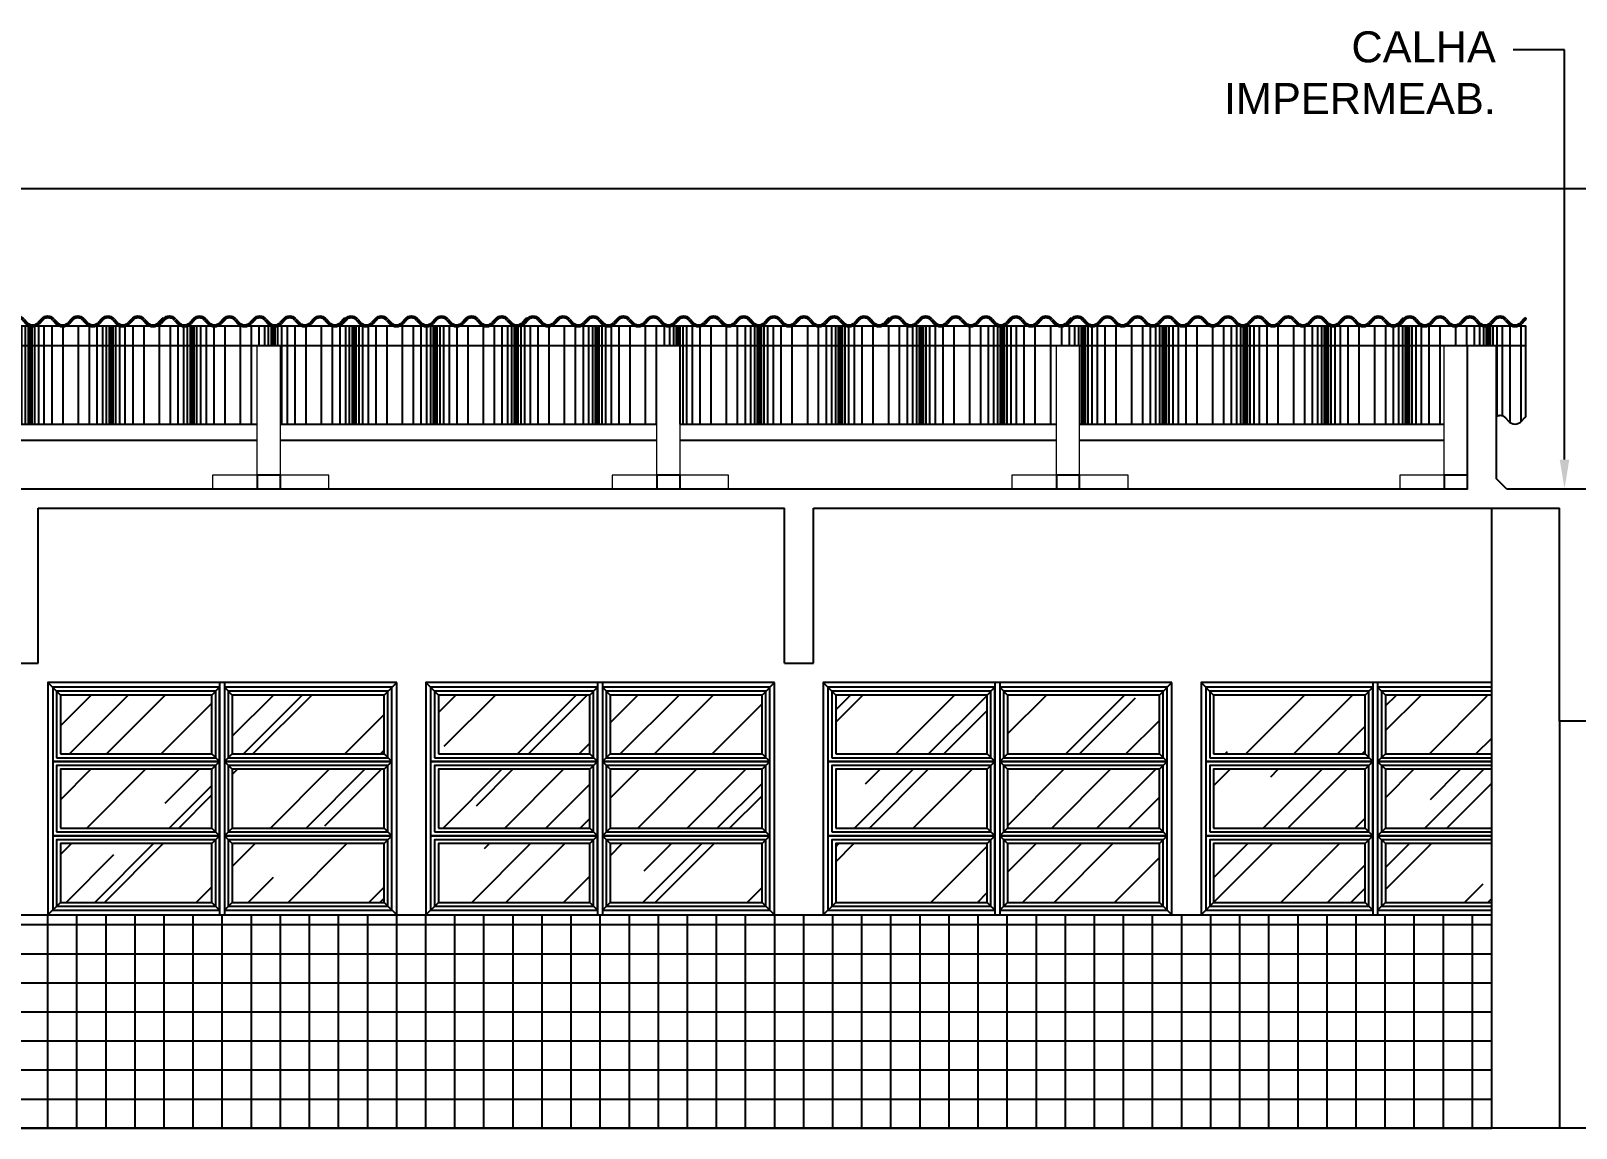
# Model space of a CAD drawing. Header units: metres. Extents: x 2440 to 5689, y 77 to 398.
# Drawn here: x 3429.53 to 3437.5, y 220.94 to 226.6 of the extents above; entities that cross this region are included whole.
import ezdxf
from ezdxf import colors
from ezdxf.entities.mleader import LeaderData, LeaderLine
from ezdxf.math import Vec2, Vec3

# ---------------------------------------------------------------- set-up
doc = ezdxf.new("R2010")
doc.units = ezdxf.units.M
doc.header["$LTSCALE"] = 7
doc.header["$MEASUREMENT"] = 0
doc.layers.add('ESQUADRIAS', color=3, linetype='Continuous', lineweight=35)
doc.layers.add('piso', color=1, linetype='Continuous', lineweight=13)
for name, color, linetype in [('HACHURA', 251, 'Continuous'), ('HACHURA PISOS', 250, 'Continuous'), ('PENA 0.1', 1, 'Continuous'), ('PENA 0.15', 7, 'Continuous'), ('PENA 01', 1, 'Continuous'), ('PENA 02', 2, 'Continuous'), ('PENA 06', 6, 'Continuous'), ('TXT ESPECIFICAÇÕES', 7, 'Continuous')]:
    doc.layers.add(name, color=color, linetype=linetype)
doc.styles.get("Standard").update_dxf_attribs({"font": 'arial.ttf'})

# ---------------------------------------------------------------- blocks, each defined once
blk = doc.blocks.new('SDFSDF')
at = {"layer": 'HACHURA'}
h = blk.add_hatch(dxfattribs=at)
h.set_pattern_fill('AR-RROOF', color=256, scale=0.5, angle=45, style=0)
h.set_pattern_definition([(45, (-1.735000000000582, 0.06499999999999773), (0.4242640687119287, 1.131370849898476), [7.5, -1, 2.5, -0.5]), (45, (-1.441550685808165, 0.7120027047856887), (-0.8237794000823279, 0.1166726188957805), [1.5, -0.165, 3, -0.375]), (45, (-1.858743686708228, 0.5422970773009173), (1.60159685938753, 2.075358402782517), [4, -0.7, 2, -0.5])])
h.paths.add_polyline_path([(-0.9537500000005821, 1.135000000000019), (-1.735000000000582, 1.135000000000019), (-1.735000000000127, 0.8316667000001132), (-0.9537500000001273, 0.8316667000001132)])
h.paths.add_polyline_path([(-0.9537500000001273, 0.7516667000001291), (-1.735000000000127, 0.7516667000001291), (-1.735000000000582, 0.4483333300001107), (-0.9537500000005821, 0.4483333300001107)])
h.paths.add_polyline_path([(-0.9537500000005821, 0.368333330000098), (-1.735000000000582, 0.3683333300000982), (-1.735000000000582, 0.06500000000011141), (-0.9537500000005821, 0.06500000000011141)])
h.paths.add_polyline_path([(-0.06500000000050932, 0.3683333299999845), (-0.8487500000010186, 0.3683333300000982), (-0.8487500000010186, 0.06500000000011141), (-0.0650000000005091, 0.06499999999999773)])
h.paths.add_polyline_path([(-0.06500000000005435, 0.7516667000000155), (-0.8487500000005639, 0.7516667000001291), (-0.8487500000010186, 0.4483333300001107), (-0.06500000000050954, 0.448333329999997)])
h.paths.add_polyline_path([(-0.0650000000005091, 1.134999999999906), (-0.8487500000010186, 1.135000000000019), (-0.8487500000005639, 0.8316667000001132), (-0.06500000000005457, 0.8316666999999995)])
at = {"layer": 'PENA 01'}
for p, q in [((-0.9137500000008003, 1.200000000000017), (-0.9137500000008003, 1.13686837721616e-13)), ((-0.8887500000008004, 1.200000000000017), (-0.8887500000008004, 1.13686837721616e-13)), ((-1.774999999999636, 1.175000000000011), (-1.774999999999636, 0.02500000000011937)), ((-0.8887500000000728, 1.175000000000011), (-0.8887500000000728, 0.02500000000011937))]:
    blk.add_line(p, q, dxfattribs=at)
for points in [[(0, 1.199999999999903), (-1.800000000000182, 1.200000000000017), (-1.800000000000182, 1.13686837721616e-13), (0, 0)], [(-1.774999999999181, 0.7916667000001212), (-0.9137499999992542, 0.7916667000001212), (-0.913749999999709, 1.175000000000011), (-1.774999999999636, 1.175000000000011)], [(-1.754999999999654, 0.8116667000001314), (-0.9337499999996908, 0.8116667000001314), (-0.9337500000001455, 1.155000000000001), (-1.755000000000109, 1.155000000000001)], [(-1.735000000000127, 0.8316667000001132), (-0.9537500000001273, 0.8316667000001132), (-0.9537500000005821, 1.135000000000019), (-1.735000000000582, 1.135000000000019)], [(-0.888749999999618, 0.7916667000001212), (-0.02499999999918145, 0.7916667000000075), (-0.0249999999996362, 1.174999999999898), (-0.8887500000000728, 1.175000000000011)], [(-0.868750000000091, 0.8116667000001314), (-0.04499999999961801, 0.8116667000000177), (-0.04500000000007276, 1.154999999999887), (-0.8687500000005457, 1.155000000000001)], [(-0.8487500000005639, 0.8316667000001132), (-0.06500000000005457, 0.8316666999999995), (-0.06500000000050932, 1.134999999999906), (-0.8487500000010186, 1.135000000000019)], [(-1.774999999999636, 0.4083333300001186), (-0.913749999999709, 0.4083333300001186), (-0.9137499999992542, 0.7916667000001212), (-1.774999999999181, 0.7916667000001212)], [(-1.755000000000109, 0.4283333300001004), (-0.9337500000001455, 0.4283333300001004), (-0.9337499999996908, 0.7716667000001394), (-1.754999999999654, 0.7716667000001394)], [(-1.735000000000582, 0.4483333300001107), (-0.9537500000005821, 0.4483333300001107), (-0.9537500000001273, 0.7516667000001291), (-1.735000000000127, 0.7516667000001291)], [(-0.8887500000000728, 0.4083333300001186), (-0.0249999999996362, 0.4083333300000049), (-0.02499999999918145, 0.7916667000000075), (-0.888749999999618, 0.7916667000001212)], [(-0.8687500000005457, 0.4283333300001004), (-0.04500000000007276, 0.4283333299999867), (-0.04499999999961801, 0.7716667000000257), (-0.868750000000091, 0.7716667000001394)], [(-0.8487500000010186, 0.4483333300001107), (-0.06500000000050932, 0.448333329999997), (-0.06500000000005457, 0.7516667000000155), (-0.8487500000005639, 0.7516667000001291)], [(-1.774999999999636, 0.02500000000011937), (-0.913749999999709, 0.02500000000011937), (-0.913749999999709, 0.4083333300001186), (-1.774999999999636, 0.4083333300001186)], [(-0.8887500000000728, 0.02500000000011937), (-0.0249999999996362, 0.02500000000000568), (-0.0249999999996362, 0.4083333300000049), (-0.8887500000000728, 0.4083333300001186)], [(-1.755000000000109, 0.04500000000010118), (-0.9337500000001455, 0.04500000000010118), (-0.9337500000001455, 0.3883333300001084), (-1.755000000000109, 0.3883333300001084)], [(-1.735000000000582, 0.06500000000011141), (-0.9537500000005821, 0.06500000000011141), (-0.9537500000005821, 0.3683333300000982), (-1.735000000000582, 0.3683333300000982)], [(-0.8687500000005457, 0.04500000000010118), (-0.04500000000007276, 0.04499999999998749), (-0.04500000000007276, 0.3883333299999947), (-0.8687500000005457, 0.3883333300001084)], [(-0.8487500000010186, 0.06500000000011141), (-0.06500000000050932, 0.06499999999999773), (-0.06500000000050932, 0.3683333299999845), (-0.8487500000010186, 0.3683333300000982)]]:
    blk.add_lwpolyline(points, close=True, dxfattribs=at)
for points in [[(-1.800000000000182, 1.200000000000102), (-1.735000000000582, 1.135000000000019)], [(-0.06500000000050932, 1.134999999999906), (0, 1.199999999999989)], [(-0.913749999999709, 1.175000000000011), (-1.774999999999636, 1.175000000000011), (-1.774999999999636, 0.02500000000011937), (-0.913749999999709, 0.02500000000011937)], [(-1.774999999999636, 0.02500000000011937), (-0.913749999999709, 0.02500000000011937), (-0.913749999999709, 1.175000000000011), (-1.774999999999636, 1.175000000000011)], [(-0.9537500000005821, 1.135000000000019), (-0.913749999999709, 1.175000000000011)], [(-0.8887500000000728, 0.02500000000011937), (-0.0249999999996362, 0.02500000000000568), (-0.0249999999996362, 1.174999999999898), (-0.8887500000000728, 1.175000000000011)], [(-0.8887500000000728, 1.175000000000011), (-0.8487500000010186, 1.135000000000019)], [(-0.9537500000001273, 0.8316667000001132), (-0.9137499999992542, 0.7916667000001212)], [(-0.8487500000005639, 0.8316667000001132), (-0.888749999999618, 0.7916667000001212)], [(-0.06500000000005457, 0.8316666999999995), (-0.02499999999918145, 0.7916667000000075)], [(-0.9537500000001273, 0.7516667000001291), (-0.9137499999992542, 0.7916667000001212)], [(-0.888749999999618, 0.7916667000001212), (-0.8487500000005639, 0.7516667000001291)], [(-0.06500000000005457, 0.7516667000000155), (-0.02499999999918145, 0.7916667000000075)], [(-0.9537500000005821, 0.4483333300001107), (-0.913749999999709, 0.4083333300001186)], [(-0.9537500000005821, 0.3683333300000982), (-0.913749999999709, 0.4083333300001186)], [(-0.8487500000010186, 0.4483333300001107), (-0.8887500000000728, 0.4083333300001186)], [(-0.8887500000000728, 0.4083333300001186), (-0.8487500000010186, 0.3683333300000982)], [(-0.06500000000050932, 0.448333329999997), (-0.0249999999996362, 0.4083333300000049)], [(-0.06500000000050932, 0.3683333299999845), (-0.0249999999996362, 0.4083333300000049)], [(-1.735000000000582, 0.06500000000011141), (-1.800000000000182, 0)], [(-0.9537500000005821, 0.06500000000011141), (-0.913749999999709, 0.02500000000011937)], [(-0.8487500000010186, 0.06500000000011141), (-0.8887500000000728, 0.02500000000011937)], [(-0.06500000000050932, 0.06499999999999773), (0, -8.526512829121202e-14)]]:
    blk.add_lwpolyline(points, dxfattribs=at)
blk = doc.blocks.new('F312X00')
for p, q in [((-38.18999149268957, 9.746746230034486), (-40.02998680565232, 7.735051111915115)), ((-37.74725435456093, 9.341797064679568), (-39.58724966752363, 7.330101946560212)), ((-31.25377632867376, 9.341797064679573), (-29.41378101571103, 7.330101946560212)), ((-30.81103919054509, 9.74674623003449), (-28.97104387758235, 7.735051111915115)), ((-20.48999149268958, 9.74674623003449), (-22.32998680565232, 7.735051111915115)), ((-20.04725435456091, 9.341797064679573), (-21.88724966752365, 7.330101946560212)), ((-13.55377632867374, 9.341797064679573), (-11.713781015711, 7.330101946560212)), ((-13.11103919054507, 9.74674623003449), (-11.27104387758234, 7.735051111915115)), ((-2.78999149268957, 9.74674623003449), (-4.629986805652308, 7.735051111915115)), ((-2.347254354560902, 9.341797064679573), (-4.187249667523647, 7.330101946560212)), ((4.146223671326253, 9.341797064679573), (5.986218984288998, 7.330101946560212)), ((4.588960809454932, 9.74674623003449), (6.42895612241767, 7.735051111915115)), ((14.91000850731044, 9.74674623003449), (13.0700131943477, 7.735051111915115)), ((15.3527456454391, 9.341797064679573), (13.51275033247637, 7.330101946560212)), ((21.84622367132626, 9.341797064679573), (23.686218984289, 7.330101946560212)), ((22.28896080945493, 9.74674623003449), (24.12895612241767, 7.735051111915115)), ((32.61000850731045, 9.74674623003449), (30.77001319434771, 7.735051111915115)), ((33.05274564543912, 9.341797064679573), (31.21275033247638, 7.330101946560212)), ((39.54622367132629, 9.341797064679573), (41.38621898428902, 7.330101946560212)), ((39.98896080945497, 9.74674623003449), (41.8289561224177, 7.735051111915115)), ((50.31000850731046, 9.74674623003449), (48.47001319434772, 7.735051111915115)), ((50.75274564543914, 9.341797064679573), (48.91275033247641, 7.330101946560212)), ((57.24622367132633, 9.341797064679573), (59.08621898428903, 7.330101946560212)), ((57.68896080945498, 9.74674623003449), (59.52895612241772, 7.735051111915115)), ((68.0100085073105, 9.74674623003449), (66.17001319434773, 7.735051111915115)), ((68.45274564543915, 9.341797064679573), (66.61275033247642, 7.330101946560212)), ((69.14948465838273, 9.957905480926321), (68.80175738565545, 10.44686943031487)), ((-40.46051534161732, 6.570039440012107), (-40.80051534161732, 7.064407723784439))]:
    blk.add_line(p, q)
for centre, radius, start, end in [((-34.50051534161733, 6.372169852076924), 5, 89.99999999999987, 137.5524287864349), ((-34.50051534161733, 6.372169852076924), 4.399999999999999, 89.99999999999984, 137.5524287864349), ((-34.50051534161733, 6.372169852076924), 5, 42.44757121356505, 90.0000000000001), ((-34.50051534161733, 6.372169852076924), 4.399999999999999, 42.44757121356507, 90.00000000000017), ((-16.80051534161734, 6.372169852076924), 5, 89.99999999999987, 137.5524287864349), ((-16.80051534161734, 6.372169852076924), 4.399999999999999, 89.99999999999984, 137.5524287864349), ((-16.80051534161731, 6.372169852076924), 5, 42.44757121356505, 90.0000000000001), ((-16.80051534161731, 6.372169852076924), 4.399999999999999, 42.44757121356507, 90.00000000000017), ((0.8994846583826648, 6.372169852076924), 5, 89.99999999999987, 137.5524287864349), ((0.8994846583826648, 6.372169852076924), 4.399999999999999, 89.99999999999984, 137.5524287864349), ((0.899484658382687, 6.372169852076924), 5, 42.44757121356505, 90.0000000000001), ((0.899484658382687, 6.372169852076924), 4.399999999999999, 42.44757121356507, 90.00000000000017), ((18.59948465838267, 6.372169852076924), 5, 89.99999999999987, 137.5524287864349), ((18.59948465838267, 6.372169852076924), 4.399999999999999, 89.99999999999984, 137.5524287864349), ((18.59948465838268, 6.372169852076924), 5, 42.44757121356505, 90.0000000000001), ((18.59948465838268, 6.372169852076924), 4.399999999999999, 42.44757121356507, 90.00000000000017), ((36.2994846583827, 6.372169852076924), 5, 89.99999999999987, 137.5524287864349), ((36.2994846583827, 6.372169852076924), 4.399999999999999, 89.99999999999984, 137.5524287864349), ((36.29948465838272, 6.372169852076924), 5, 42.44757121356505, 90.0000000000001), ((36.29948465838272, 6.372169852076924), 4.399999999999999, 42.44757121356507, 90.00000000000017), ((53.99948465838271, 6.372169852076924), 5, 89.99999999999987, 137.5524287864349), ((53.99948465838271, 6.372169852076924), 4.399999999999999, 89.99999999999984, 137.5524287864349), ((53.99948465838274, 6.372169852076924), 5, 42.44757121356505, 90.0000000000001), ((53.99948465838274, 6.372169852076924), 4.399999999999999, 42.44757121356507, 90.00000000000017), ((71.69948465838273, 6.372169852076924), 5, 125.4185786818316, 137.5524287864349), ((71.69948465838273, 6.372169852076924), 4.399999999999999, 125.4185786818316, 137.5524287864349), ((-43.35051534161732, 10.77216985207692), 4.5, 304.5181078410614, 317.552428786435), ((-43.35051534161732, 10.77216985207692), 5.1, 304.5181078410614, 317.552428786435), ((-25.65051534161734, 10.77216985207692), 5.1, 222.4475712135651, 270), ((-25.65051534161734, 10.77216985207692), 4.5, 222.447571213565, 270), ((-25.65051534161734, 10.77216985207692), 4.5, 270, 317.552428786435), ((-25.65051534161734, 10.77216985207692), 5.1, 270, 317.5524287864349), ((-7.95051534161732, 10.77216985207692), 5.1, 222.4475712135651, 270), ((-7.95051534161732, 10.77216985207692), 4.5, 222.447571213565, 270), ((-7.95051534161732, 10.77216985207692), 4.5, 270, 317.552428786435), ((-7.95051534161732, 10.77216985207692), 5.1, 270, 317.5524287864349), ((9.749484658382688, 10.77216985207692), 5.1, 222.4475712135651, 270), ((9.749484658382688, 10.77216985207692), 4.5, 222.447571213565, 270), ((9.749484658382688, 10.77216985207692), 4.5, 270, 317.552428786435), ((9.749484658382688, 10.77216985207692), 5.1, 270, 317.5524287864349), ((27.44948465838269, 10.77216985207692), 5.1, 222.4475712135651, 270), ((27.44948465838269, 10.77216985207692), 4.5, 222.447571213565, 270), ((27.44948465838269, 10.77216985207692), 4.5, 270, 317.552428786435), ((27.44948465838269, 10.77216985207692), 5.1, 270, 317.5524287864349), ((45.14948465838272, 10.77216985207692), 5.1, 222.4475712135651, 270), ((45.14948465838272, 10.77216985207692), 4.5, 222.447571213565, 270), ((45.14948465838272, 10.77216985207692), 4.5, 270, 317.552428786435), ((45.14948465838272, 10.77216985207692), 5.1, 270, 317.5524287864349), ((62.84948465838275, 10.77216985207692), 5.1, 222.4475712135651, 270), ((62.84948465838275, 10.77216985207692), 4.5, 222.447571213565, 270), ((62.84948465838275, 10.77216985207692), 4.5, 270, 317.552428786435), ((62.84948465838275, 10.77216985207692), 5.1, 270, 317.5524287864349)]:
    blk.add_arc(centre, radius, start, end)

msp = doc.modelspace()

# ---------------------------------------------------------------- hatches: boundary and pattern name
at = {"layer": 'HACHURA'}
h = msp.add_hatch(dxfattribs=at)
h.set_pattern_fill('AR-RROOF', color=256, scale=0.5, angle=45, style=0)
h.set_pattern_definition([(45, (3435.632084131241, 222.1017909407445), (0.4242640687119287, 1.131370849898476), [7.5, -1, 2.5, -0.5]), (45, (3435.925533445433, 222.7487936455302), (-0.8237794000823279, 0.1166726188957805), [1.5, -0.165, 3, -0.375]), (45, (3435.508340444533, 222.5790880180454), (1.60159685938753, 2.075358402782517), [4, -0.7, 2, -0.5])])
h.paths.add_polyline_path([(3436.413334131241, 223.1717909407446), (3435.632084131241, 223.1717909407446), (3435.632084131241, 222.8684576407445), (3436.413334131241, 222.8684576407445)])
h.paths.add_polyline_path([(3436.413334131241, 222.7884576407445), (3435.632084131241, 222.7884576407445), (3435.632084131241, 222.4851242707444), (3436.413334131241, 222.4851242707444)])
h.paths.add_polyline_path([(3436.413334131241, 222.4051242707444), (3435.632084131241, 222.4051242707444), (3435.632084131241, 222.1017909407446), (3436.413334131241, 222.1017909407446)])
h.paths.add_polyline_path([(3437.067084131241, 222.4051242707443), (3436.518334131241, 222.4051242707444), (3436.51833413124, 222.1017909407446), (3437.067084131241, 222.1017909407445)])
h.paths.add_polyline_path([(3437.067084131241, 222.7884576407444), (3436.51833413124, 222.7884576407445), (3436.518334131241, 222.4851242707444), (3437.067084131241, 222.4851242707443)])
h.paths.add_polyline_path([(3437.067084131241, 223.1717909407445), (3436.51833413124, 223.1717909407446), (3436.51833413124, 222.8684576407445), (3437.067084131241, 222.8684576407444)])
h = msp.add_hatch(dxfattribs=at)
h.set_pattern_fill('_USER,_O', color=256, scale=0.15, double=1, pattern_type=0)
h.set_pattern_definition([(0, (3405.617349115034, 220.9367909407446), (0, 0.15), []), (90, (3405.617349115034, 220.9367909407446), (-0.15, 9.184850993605149e-18), [])])
h.paths.add_polyline_path([(3437.067084131241, 222.0367909407445), (3405.617349115034, 222.0367909407445), (3405.617349115034, 220.9367909407446), (3421.592349115034, 220.9367909407446), (3421.592349115034, 221.1586875182126, -0.4142135623730963), (3421.498075001729, 221.2529616315176, -1), (3421.686623228339, 221.2529616315176, -0.4142135623730936), (3421.592349115034, 221.1586875182126), (3421.592349115034, 220.9367909407446), (3437.067084131241, 220.9367909407446)])
h.paths.add_polyline_path([(3421.712387607296, 221.2545971561451), (3422.36373481057, 221.2545971561451), (3422.36373481057, 221.4461899255857), (3421.712387607296, 221.4461899255857)], flags=24)
h.paths.add_polyline_path([(3421.061123134785, 221.4081859168573), (3422.807371429465, 221.4081859168573), (3422.807371429465, 221.8203277995313), (3421.061123134785, 221.8203277995313)], flags=24)
at = {"layer": 'HACHURA PISOS', "ltscale": 1.5}
h = msp.add_hatch(dxfattribs=at)
h.set_pattern_fill('HACH23,_O', color=256, scale=0.01, pattern_type=2)
h.set_pattern_definition([(90, (7373.78427415632, 358.3222602432384), (-0.418, 2.559511810217968e-17), []), (90, (7373.798374156319, 358.3222602432384), (-0.418, 2.559511810217968e-17), []), (90, (7373.81837415632, 358.3222602432384), (-0.418, 2.559511810217968e-17), []), (90, (7373.84667415632, 358.3222602432384), (-0.418, 2.559511810217968e-17), []), (90, (7373.88667415632, 358.3222602432384), (-0.418, 2.559511810217968e-17), []), (90, (7373.94327415632, 358.3222602432384), (-0.418, 2.559511810217968e-17), []), (90, (7374.02327415632, 358.3222602432384), (-0.418, 2.559511810217968e-17), []), (90, (7374.079874156319, 358.3222602432384), (-0.418, 2.559511810217968e-17), []), (90, (7374.119874156319, 358.3222602432384), (-0.418, 2.559511810217968e-17), []), (90, (7374.148174156319, 358.3222602432384), (-0.418, 2.559511810217968e-17), []), (90, (7374.16817415632, 358.3222602432384), (-0.418, 2.559511810217968e-17), []), (90, (7374.18227415632, 358.3222602432384), (-0.418, 2.559511810217968e-17), []), (90, (7374.192274156319, 358.3222602432384), (-0.418, 2.559511810217968e-17), [])])
h.paths.add_polyline_path([(3437.187085957138, 224.5706256030417, -0.2105162756803919), (3437.154074854734, 224.5851688670285), (3437.137934544971, 224.6028153154327, 0.2105162756805674), (3437.109454378191, 224.6153624451469, 0.1152930574761915), (3437.092349115033, 224.611365073957), (3437.092349115033, 224.9749776832192), (3405.717349115034, 224.9749776832192), (3405.717349115034, 225.0749776832192), (3437.242349115033, 225.0749776832192), (3437.242349115033, 224.9749776832192), (3437.242349115033, 224.6082197752247, 0.1308259542797076), (3437.227144967166, 224.595446101178, -0.2846903972616887)])
h.paths.add_polyline_path([(3430.697349115033, 224.5706256030417), (3430.697349115033, 224.9749776832192), (3428.755682448366, 224.9749776832192), (3428.755682448366, 224.5706256030417)], flags=17)
h.paths.add_polyline_path([(3430.817349115033, 224.9749776832192), (3430.817349115033, 224.5706256030417), (3432.7590157817, 224.5706256030416), (3432.7590157817, 224.9749776832192)], flags=17)
h.paths.add_polyline_path([(3432.8790157817, 224.9749776832192), (3432.8790157817, 224.5706256030416), (3434.820682448366, 224.5706256030417), (3434.820682448366, 224.9749776832192)], flags=17)
h.paths.add_polyline_path([(3434.940682448366, 224.9749776832192), (3434.940682448366, 224.5706256030417), (3436.822349115033, 224.5706256030417), (3436.822349115033, 224.9749776832192)], flags=17)
h.paths.add_polyline_path([(3416.385682448367, 224.9749776832192), (3416.385682448367, 224.5706256030417), (3418.327349115033, 224.5706256030416), (3418.327349115033, 224.9749776832192)], flags=17)
h.paths.add_polyline_path([(3420.3890157817, 224.5706256030416), (3420.3890157817, 224.9749776832192), (3418.447349115033, 224.9749776832192), (3418.447349115033, 224.5706256030416)], flags=17)
h.paths.add_polyline_path([(3422.450682448367, 224.5706256030416), (3422.450682448367, 224.9749776832192), (3420.5090157817, 224.9749776832192), (3420.5090157817, 224.5706256030416)], flags=17)
h.paths.add_polyline_path([(3424.512349115033, 224.5706256030416), (3424.512349115033, 224.9749776832192), (3422.570682448367, 224.9749776832192), (3422.570682448367, 224.5706256030416)], flags=17)
h.paths.add_polyline_path([(3426.5740157817, 224.5706256030416), (3426.5740157817, 224.9749776832192), (3424.632349115033, 224.9749776832192), (3424.632349115033, 224.5706256030416)], flags=17)
h.paths.add_polyline_path([(3426.6940157817, 224.5706256030416), (3428.635682448366, 224.5706256030417), (3428.635682448366, 224.9749776832192), (3426.6940157817, 224.9749776832192)], flags=17)
h.paths.add_polyline_path([(3405.717349115034, 224.608219775224, -0.05299343260781721), (3405.72346086076, 224.6028153154335), (3405.739601170525, 224.5851688670276, 0.2105162756730536), (3405.772612272928, 224.5706256030417, 0.2980239174215494), (3405.815683137341, 224.5939486820489, -0.2846903972605655), (3405.850243851875, 224.6153624451469, -0.1152930574844109), (3405.867349115034, 224.6113650739564), (3405.867349115034, 224.9749776832192), (3405.717349115034, 224.9749776832192)])
h.paths.add_polyline_path([(3408.019015781701, 224.5706256030417), (3408.019015781701, 224.9749776832192), (3406.137349115034, 224.9749776832192), (3406.137349115034, 224.5706256030417)], flags=17)
h.paths.add_polyline_path([(3410.080682448367, 224.5706256030417), (3410.080682448367, 224.9749776832192), (3408.1390157817, 224.9749776832192), (3408.1390157817, 224.5706256030417)], flags=17)
h.paths.add_polyline_path([(3412.142349115034, 224.5706256030416), (3412.142349115034, 224.9749776832192), (3410.200682448367, 224.9749776832192), (3410.200682448367, 224.5706256030417)], flags=17)
h.paths.add_polyline_path([(3414.2040157817, 224.5706256030417), (3414.2040157817, 224.9749776832192), (3412.262349115034, 224.9749776832192), (3412.262349115034, 224.5706256030416)], flags=17)
h.paths.add_polyline_path([(3416.265682448367, 224.5706256030417), (3416.265682448367, 224.9749776832192), (3414.3240157817, 224.9749776832192), (3414.3240157817, 224.5706256030417)], flags=17)

# ---------------------------------------------------------------- linework, layer by layer
at = {"layer": 'ESQUADRIAS'}
for p, q in [((3436.591708969971, 225.082853732236), (3436.58872651383, 225.0871902961288)), ((3436.611625845839, 225.1107195812713), (3436.595485536076, 225.0930731328668)), ((3436.615509504945, 225.1071673956103), (3436.599369195182, 225.0895209472058)), ((3436.672469838505, 225.1071673956103), (3436.688610148268, 225.0895209472058)), ((3436.676353497612, 225.1107195812713), (3436.692493807374, 225.0930731328668)), ((3436.766889003733, 225.1107195812713), (3436.75074869397, 225.0930731328668)), ((3436.77077266284, 225.1071673956103), (3436.754632353077, 225.0895209472058)), ((3436.8277329964, 225.1071673956103), (3436.843873306163, 225.0895209472058)), ((3436.831616655506, 225.1107195812713), (3436.847756965269, 225.0930731328668)), ((3436.922152161628, 225.1107195812713), (3436.906011851865, 225.0930731328668)), ((3436.926035820734, 225.1071673956103), (3436.909895510972, 225.0895209472058)), ((3436.982996154295, 225.1071673956103), (3436.999136464057, 225.0895209472058)), ((3436.986879813401, 225.1107195812713), (3437.003020123164, 225.0930731328668)), ((3437.077415319523, 225.1107195812713), (3437.06127500976, 225.0930731328668)), ((3437.081298978629, 225.1071673956103), (3437.065158668866, 225.0895209472058)), ((3437.138259312189, 225.1071673956103), (3437.154399621952, 225.0895209472058)), ((3437.142142971296, 225.1107195812713), (3437.158283281059, 225.0930731328668)), ((3437.232678477417, 225.1107195812713), (3437.216538167655, 225.0930731328668)), ((3437.236562136524, 225.1071673956103), (3437.220421826761, 225.0895209472058)), ((3437.242349115033, 225.1123383534608), (3437.242349115033, 225.1186505270496))]:
    msp.add_line(p, q, dxfattribs=at)
for centre, radius, start, end in [((3436.566358092778, 225.1197145253243), 0.03947368421051505, 304.518107840663, 317.5524287870765), ((3436.566358092778, 225.1197145253243), 0.04473684210525038, 304.518107840663, 317.5524287870765), ((3436.643989671725, 225.0811180340962), 0.0438596491227945, 90, 137.5524287870765), ((3436.643989671725, 225.0811180340962), 0.03859649122805914, 90, 137.5524287870765), ((3436.643989671725, 225.0811180340962), 0.0438596491227945, 42.44757121292355, 90), ((3436.643989671725, 225.0811180340962), 0.03859649122805914, 42.44757121292355, 90), ((3436.721621250672, 225.1197145253243), 0.04473684210525038, 222.4475712129235, 270), ((3436.721621250672, 225.1197145253243), 0.03947368421051505, 222.4475712129235, 270), ((3436.721621250672, 225.1197145253243), 0.03947368421051505, 270, 317.5524287870765), ((3436.721621250672, 225.1197145253243), 0.04473684210525038, 270, 317.5524287870765), ((3436.79925282962, 225.0811180340962), 0.0438596491227945, 90, 137.5524287870765), ((3436.79925282962, 225.0811180340962), 0.03859649122805914, 90, 137.5524287870765), ((3436.79925282962, 225.0811180340962), 0.0438596491227945, 42.44757121292355, 90), ((3436.79925282962, 225.0811180340962), 0.03859649122805914, 42.44757121292355, 90), ((3436.876884408567, 225.1197145253243), 0.04473684210525038, 222.4475712129235, 270), ((3436.876884408567, 225.1197145253243), 0.03947368421051505, 222.4475712129235, 270), ((3436.876884408567, 225.1197145253243), 0.03947368421051505, 270, 317.5524287870765), ((3436.876884408567, 225.1197145253243), 0.04473684210525038, 270, 317.5524287870765), ((3436.954515987515, 225.0811180340962), 0.0438596491227945, 90, 137.5524287870765), ((3436.954515987515, 225.0811180340962), 0.03859649122805914, 90, 137.5524287870765), ((3436.954515987515, 225.0811180340962), 0.0438596491227945, 42.44757121292355, 90), ((3436.954515987515, 225.0811180340962), 0.03859649122805914, 42.44757121292355, 90), ((3437.032147566462, 225.1197145253243), 0.04473684210525038, 222.4475712129235, 270), ((3437.032147566462, 225.1197145253243), 0.03947368421051505, 222.4475712129235, 270), ((3437.032147566462, 225.1197145253243), 0.03947368421051505, 270, 317.5524287870765), ((3437.032147566462, 225.1197145253243), 0.04473684210525038, 270, 317.5524287870765), ((3437.109779145409, 225.0811180340962), 0.0438596491227945, 90, 137.5524287870765), ((3437.109779145409, 225.0811180340962), 0.03859649122805914, 90, 137.5524287870765), ((3437.109779145409, 225.0811180340962), 0.0438596491227945, 42.44757121292355, 90), ((3437.109779145409, 225.0811180340962), 0.03859649122805914, 42.44757121292355, 90), ((3437.187410724357, 225.1197145253243), 0.04473684210525038, 222.4475712129235, 270), ((3437.187410724357, 225.1197145253243), 0.03947368421051505, 222.4475712129235, 270), ((3437.187410724357, 225.1197145253243), 0.03947368421051505, 270, 317.5524287870765), ((3437.187410724357, 225.1197145253243), 0.04473684210525038, 270, 317.5524287870765), ((3437.265042303304, 225.0811180340962), 0.0438596491227945, 121.1583238637389, 137.5524287870765), ((3437.265042303304, 225.0811180340962), 0.03859649122805914, 126.0123682152546, 137.5524287870765)]:
    msp.add_arc(centre, radius, start, end, dxfattribs=at)
at = {"layer": 'HACHURA'}
msp.add_line((3407.417349115034, 222.0367909407444), (3435.567084131241, 222.0367909407444), dxfattribs=at)
at = {"layer": 'PENA 0.1', "ltscale": 1.5}
for p, q in [((3405.067349115034, 225.7867909407445), (3454.067349115031, 225.7867909407445)), ((3437.242349115033, 224.6082197752248), (3437.242349115033, 224.9749776832192)), ((3428.755682448367, 224.5706256030417), (3430.697349115033, 224.5706256030417)), ((3430.817349115033, 224.5706256030417), (3432.7590157817, 224.5706256030416)), ((3432.8790157817, 224.5706256030416), (3434.820682448366, 224.5706256030417)), ((3434.940682448367, 224.5706256030417), (3436.822349115033, 224.5706256030417)), ((3428.755682448367, 224.4868256030417), (3430.697349115033, 224.4868256030416)), ((3430.817349115033, 224.4868256030416), (3432.7590157817, 224.4868256030416)), ((3432.8790157817, 224.4868256030416), (3434.820682448366, 224.4868256030416)), ((3434.940682448367, 224.4868256030416), (3436.822349115033, 224.4868256030416))]:
    msp.add_line(p, q, dxfattribs=at)
at = {"layer": 'PENA 0.15'}
msp.add_line((3437.067084131241, 220.9367909407446), (3437.067084131241, 224.1367909407446), dxfattribs=at)
at = {"layer": 'PENA 01'}
for p, q in [((3436.4533341312413, 223.2367909407446), (3436.4533341312413, 222.0367909407446)), ((3436.478334131241, 223.2367909407446), (3436.478334131241, 222.0367909407446)), ((3435.592084131242, 223.2117909407446), (3435.592084131242, 222.0617909407446)), ((3436.478334131241, 223.2117909407446), (3436.478334131241, 222.0617909407446))]:
    msp.add_line(p, q, dxfattribs=at)
at = {"layer": 'PENA 01', "ltscale": 1.5}
msp.add_lwpolyline([(3437.092349115032, 224.6113650739563, -0.11529305748618), (3437.109454378191, 224.6153624451469, -0.2105162756760812), (3437.137934544971, 224.6028153154332), (3437.154074854734, 224.5851688670281, 0.2105162756775659), (3437.187085957138, 224.5706256030417, 0.2105162756798695), (3437.220097059542, 224.5851688670284), (3437.236237369306, 224.6028153154331, -0.05299343261844918), (3437.242349115033, 224.6082197752247)], format="xyb", dxfattribs=at)
at = {"layer": 'PENA 01'}
for points in [[(3437.067084131241, 223.2367909407445), (3435.567084131241, 223.2367909407446), (3435.567084131241, 222.0367909407446), (3437.067084131241, 222.0367909407445)], [(3435.567084131241, 223.2367909407447), (3435.632084131241, 223.1717909407446)], [(3436.453334131242, 223.2117909407446), (3435.592084131242, 223.2117909407446), (3435.592084131242, 222.0617909407446), (3436.453334131242, 222.0617909407446)], [(3435.592084131242, 222.0617909407446), (3436.453334131242, 222.0617909407446), (3436.453334131242, 223.2117909407446), (3435.592084131242, 223.2117909407446)], [(3436.413334131241, 223.1717909407446), (3436.453334131242, 223.2117909407446)], [(3437.067084131241, 223.2117909407445), (3436.478334131241, 223.2117909407446), (3436.478334131241, 222.8284576407445), (3437.067084131241, 222.8284576407444)], [(3436.478334131241, 223.2117909407446), (3436.51833413124, 223.1717909407446)], [(3437.067084131241, 223.2117909407445), (3436.478334131241, 223.2117909407446)], [(3437.067084131241, 223.1917909407445), (3436.498334131241, 223.1917909407446), (3436.498334131241, 222.8484576407445), (3437.067084131241, 222.8484576407444)], [(3437.067084131241, 223.1717909407445), (3436.51833413124, 223.1717909407446), (3436.51833413124, 222.8684576407445), (3437.067084131241, 222.8684576407444)], [(3436.413334131241, 222.8684576407445), (3436.453334131242, 222.8284576407445)], [(3436.51833413124, 222.8684576407445), (3436.478334131241, 222.8284576407445)], [(3436.413334131241, 222.7884576407445), (3436.453334131242, 222.8284576407445)], [(3437.067084131241, 222.8284576407444), (3436.478334131241, 222.8284576407445), (3436.478334131242, 222.4451242707444), (3437.067084131242, 222.4451242707443)], [(3436.478334131241, 222.8284576407445), (3436.51833413124, 222.7884576407445)], [(3437.067084131241, 222.8084576407444), (3436.498334131241, 222.8084576407445), (3436.498334131241, 222.4651242707444), (3437.067084131242, 222.4651242707443)], [(3437.067084131241, 222.7884576407444), (3436.51833413124, 222.7884576407445), (3436.518334131241, 222.4851242707444), (3437.067084131242, 222.4851242707443)], [(3436.413334131241, 222.4851242707444), (3436.453334131242, 222.4451242707444)], [(3436.413334131241, 222.4051242707444), (3436.453334131242, 222.4451242707444)], [(3436.518334131241, 222.4851242707444), (3436.478334131242, 222.4451242707444)], [(3437.067084131242, 222.4451242707443), (3436.478334131242, 222.4451242707444), (3436.478334131241, 222.0617909407446), (3437.067084131241, 222.0617909407445)], [(3436.478334131242, 222.4451242707444), (3436.518334131241, 222.4051242707444)], [(3437.067084131242, 222.4251242707443), (3436.498334131241, 222.4251242707444), (3436.498334131241, 222.0817909407446), (3437.067084131241, 222.0817909407445)], [(3437.067084131242, 222.4051242707443), (3436.518334131241, 222.4051242707444), (3436.51833413124, 222.1017909407446), (3437.067084131241, 222.1017909407445)], [(3435.632084131241, 222.1017909407446), (3435.567084131241, 222.0367909407445)], [(3436.413334131241, 222.1017909407446), (3436.453334131242, 222.0617909407446)], [(3436.51833413124, 222.1017909407446), (3436.478334131241, 222.0617909407446)], [(3436.478334131241, 222.0617909407446), (3437.067084131241, 222.0617909407445)]]:
    msp.add_lwpolyline(points, dxfattribs=at)
for points in [[(3435.592084131242, 222.8284576407445), (3436.453334131242, 222.8284576407445), (3436.453334131242, 223.2117909407446), (3435.592084131242, 223.2117909407446)], [(3435.612084131241, 222.8484576407445), (3436.433334131241, 222.8484576407445), (3436.433334131241, 223.1917909407446), (3435.612084131241, 223.1917909407446)], [(3435.632084131241, 222.8684576407445), (3436.413334131241, 222.8684576407445), (3436.413334131241, 223.1717909407446), (3435.632084131241, 223.1717909407446)], [(3435.592084131242, 222.4451242707444), (3436.453334131242, 222.4451242707444), (3436.453334131242, 222.8284576407445), (3435.592084131242, 222.8284576407445)], [(3435.612084131242, 222.4651242707444), (3436.433334131242, 222.4651242707444), (3436.433334131241, 222.8084576407445), (3435.612084131241, 222.8084576407445)], [(3435.632084131241, 222.4851242707444), (3436.413334131241, 222.4851242707444), (3436.413334131241, 222.7884576407445), (3435.632084131241, 222.7884576407445)], [(3435.592084131242, 222.0617909407446), (3436.453334131242, 222.0617909407446), (3436.453334131242, 222.4451242707444), (3435.592084131242, 222.4451242707444)], [(3435.612084131241, 222.0817909407446), (3436.433334131241, 222.0817909407446), (3436.433334131242, 222.4251242707444), (3435.612084131242, 222.4251242707444)], [(3435.632084131241, 222.1017909407446), (3436.413334131241, 222.1017909407446), (3436.413334131241, 222.4051242707444), (3435.632084131241, 222.4051242707444)]]:
    msp.add_lwpolyline(points, close=True, dxfattribs=at)
at = {"layer": 'PENA 02'}
msp.add_line((3437.417084131242, 223.0367909407446), (3437.417084131242, 220.9367909407446), dxfattribs=at)
for points in [[(3405.717349115034, 224.9749776832192), (3437.242349115033, 224.9749776832192), (3437.242349115033, 225.0749776832192), (3405.717349115034, 225.0749776832192)], [(3430.817349115033, 224.3067939723466), (3430.697349115033, 224.3067939723466), (3430.697349115033, 224.2367909407446), (3430.817349115033, 224.2367909407446)], [(3432.8790157817, 224.3067939723466), (3432.7590157817, 224.3067939723466), (3432.7590157817, 224.2367909407446), (3432.8790157817, 224.2367909407446)], [(3434.940682448366, 224.3067939723466), (3434.820682448366, 224.3067939723466), (3434.820682448366, 224.2367909407446), (3434.940682448366, 224.2367909407446)], [(3436.942349115033, 224.3067939723466), (3436.822349115033, 224.3067939723466), (3436.822349115033, 224.2367909407446), (3436.942349115033, 224.2367909407446)]]:
    msp.add_lwpolyline(points, close=True, dxfattribs=at)
at = {"layer": 'PENA 06'}
for p, q in [((3436.942349115033, 224.2367909407445), (3436.942349115033, 224.9749776832192)), ((3436.942349115033, 224.9749776832192), (3437.092349115033, 224.9749776832192)), ((3437.092349115033, 224.2867909407445), (3437.092349115033, 224.9749776832192)), ((3437.142349115034, 224.2367909407445), (3437.092349115033, 224.2867909407445)), ((3406.017349115034, 224.2367909407446), (3436.942349115034, 224.2367909407445)), ((3437.142349115034, 224.2367909407445), (3437.842349115032, 224.2367909407444)), ((3429.567216623137, 223.3367909407445), (3429.567216623137, 224.1367909407446)), ((3429.567216623137, 224.1367909407446), (3433.417150377189, 224.1367909407446)), ((3433.417150377189, 223.3367909407445), (3433.417150377189, 224.1367909407446)), ((3433.5671503771887, 223.3367909407445), (3433.5671503771887, 224.1367909407446)), ((3433.567150377189, 224.1367909407446), (3437.417084131242, 224.1367909407446)), ((3437.417084131242, 223.0367909407446), (3437.417084131242, 224.1367909407446)), ((3429.417216623137, 223.3367909407445), (3429.567216623137, 223.3367909407445)), ((3433.417150377189, 223.3367909407445), (3433.567150377189, 223.3367909407445)), ((3437.567349115034, 223.0367909407446), (3437.417084131242, 223.0367909407446)), ((3437.567349115034, 220.9367909407446), (3405.617349115034, 220.9367909407446))]:
    msp.add_line(p, q, dxfattribs=at)
at = {"layer": 'piso'}
for p, q in [((3430.697349115033, 224.3067939723466), (3430.697349115033, 224.9749776832192)), ((3430.817349115033, 224.3067939723466), (3430.817349115033, 224.9749776832192)), ((3432.7590157817, 224.3067939723466), (3432.7590157817, 224.9749776832192)), ((3432.8790157817, 224.3067939723466), (3432.8790157817, 224.9749776832192)), ((3434.820682448366, 224.3067939723466), (3434.820682448366, 224.9749776832192)), ((3434.940682448366, 224.3067939723466), (3434.940682448366, 224.9749776832192)), ((3436.822349115033, 224.3067939723466), (3436.822349115033, 224.9749776832192)), ((3436.942349115033, 224.3067939723466), (3436.942349115033, 224.9749776832192))]:
    msp.add_line(p, q, dxfattribs=at)
for points in [[(3431.067561481993, 224.3067939723466), (3430.467549115033, 224.3067939723466), (3430.467549115033, 224.2367909407446), (3431.067561481993, 224.2367909407446)], [(3433.12922814866, 224.3067939723466), (3432.5292157817, 224.3067939723466), (3432.5292157817, 224.2367909407446), (3433.12922814866, 224.2367909407446)], [(3435.190894815326, 224.3067939723466), (3434.590882448366, 224.3067939723466), (3434.590882448366, 224.2367909407446), (3435.190894815326, 224.2367909407446)]]:
    msp.add_lwpolyline(points, close=True, dxfattribs=at)
msp.add_lwpolyline([(3436.942349115033, 224.3067939723466), (3436.592549115033, 224.3067939723466), (3436.592549115033, 224.2367909407446), (3436.942349115033, 224.2367909407446)], dxfattribs=at)

# ---------------------------------------------------------------- block references
at = {"layer": 'ESQUADRIAS', "xscale": 0.0087719298245589, "yscale": 0.0087719298245589, "zscale": 0.0087719298245589}
for p in [(3429.608365675469, 225.0251643455196), (3430.546745622655, 225.0251643455196), (3431.48512556984, 225.0251643455196), (3432.423588865748, 225.0252218073237), (3433.355086791461, 225.0251643455196), (3434.293466738646, 225.0251643455196), (3435.231846685831, 225.0251643455196), (3436.008162475305, 225.0251643455196)]:
    msp.add_blockref('F312X00', p, dxfattribs=at)
at = {"layer": 'PENA 01'}
for p in [(3431.417084131241, 222.0367909407445), (3433.367084131241, 222.0367909407445), (3435.417084131241, 222.0367909407445)]:
    msp.add_blockref('SDFSDF', p, dxfattribs=at)

# ---------------------------------------------------------------- leaders
at = {"layer": 'TXT ESPECIFICAÇÕES', "ltscale": 0.05}
ml = msp.add_multileader_mtext('Standard', dxfattribs=at)
ml.set_content('CALHA\\PIMPERMEAB.', color=256)
ml.set_leader_properties()
ml.build(insert=Vec2(0, 0))
ml.multileader.update_dxf_attribs({"dogleg_length": 0.36, "arrow_head_size": 0.15})
ctx = ml.context
ctx.base_point, ctx.char_height, ctx.arrow_head_size, ctx.landing_gap_size, ctx.plane_origin = Vec3(3435.635180314998, 226.5010279890814), 0.16, 0.15, 0.09, Vec3(3442.47365997286, 221.0806335185734)
ctx.text_align_type = 2
notes = []
notes.append((ctx, [(0, (1, 1, 0), (3437.442563305714, 226.5010279890814), (-1, 0), 0.2642179156813285, [(0, [(3437.442563305714, 224.2367909407445)], 0, [])])]))
ctx.mtext.insert, ctx.mtext.alignment, ctx.mtext.flow_direction = Vec3(3437.088345390032, 226.5970279890814), 3, 5
for ctx, leaders in notes:
    for number, flags, end, landing, length, lines in leaders:
        leader = LeaderData()
        leader.index, (leader.has_last_leader_line, leader.has_dogleg_vector, leader.attachment_direction) = number, flags
        leader.last_leader_point, leader.dogleg_vector, leader.dogleg_length = Vec3(end), Vec3(landing), length
        for number, points, colour, breaks in lines:
            line = LeaderLine()
            line.index, line.vertices, line.color, line.breaks = number, Vec3.list(points), colors.encode_raw_color(colour), breaks
            leader.lines.append(line)
        ctx.leaders.append(leader)

doc.saveas('drawing.dxf')
